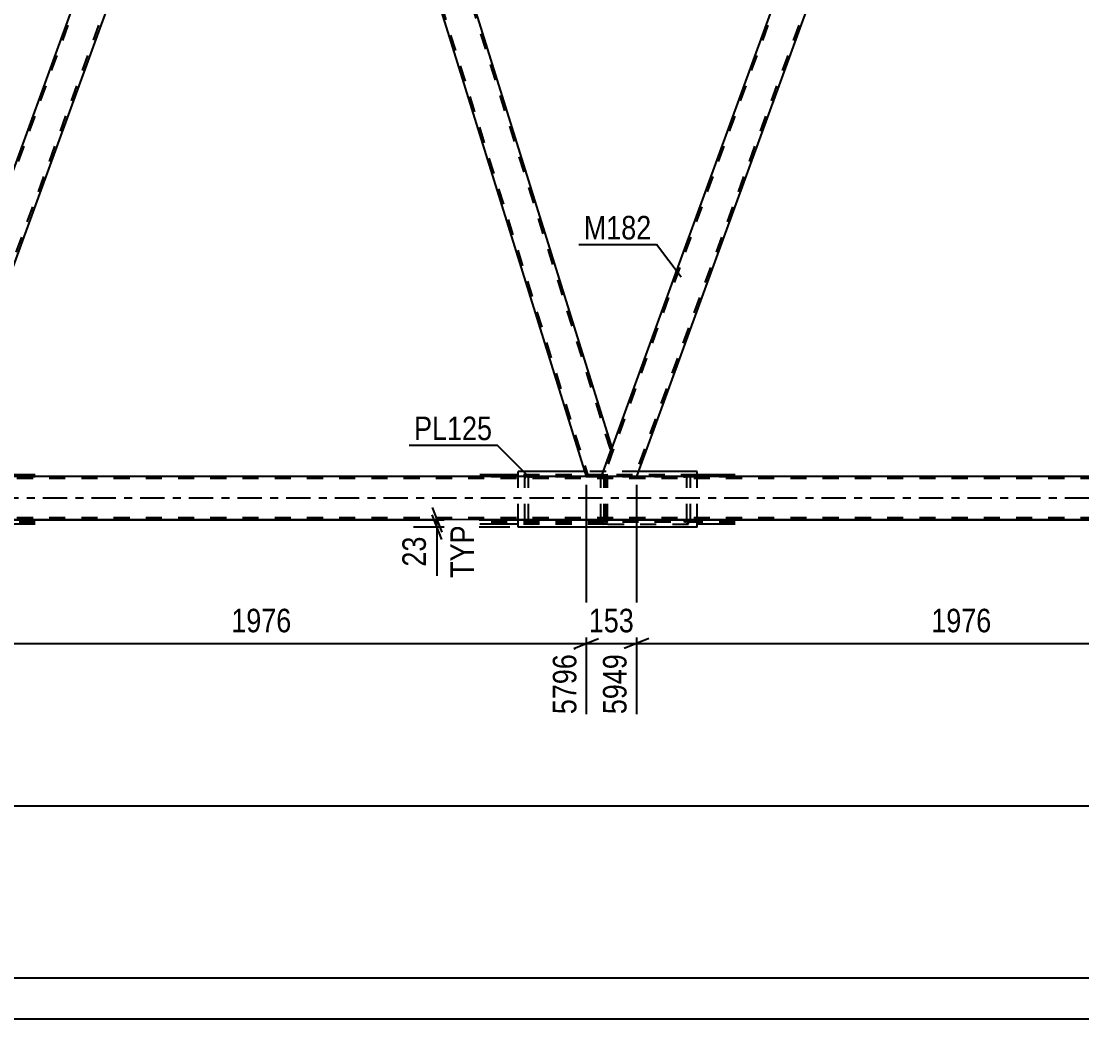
# Model space of a CAD drawing. Header units: millimetres. Extents: x -857 to 332, y -866 to -25.
# Drawn here: x -698.9 to -569.9, y -866.1 to -744.7 of the extents above; entities that cross this region are included whole.
import ezdxf

# ---------------------------------------------------------------- set-up
doc = ezdxf.new("R2010")
doc.units = ezdxf.units.MM
doc.linetypes.add('DXK_LINE_DOT2', pattern=[3.9198, 1.9599, -1.9599])
doc.linetypes.add('DXK_LINE_DOT3', pattern=[5.9187, 2.979, -0.9799, 0.9799, -0.9799])
doc.styles.add('Arial Narrow', font='ARIALN.TTF', dxfattribs={"height": 0.2})

# ---------------------------------------------------------------- blocks, each defined once
blk = doc.blocks.new('Unknown-570386455-1132')
at = {"color": 5, "linetype": 'Continuous'}
for p, q in [((-851.65, -861.05), (327.35, -861.05)), ((-856.65, -866.05), (332.35, -866.05))]:
    blk.add_line(p, q, dxfattribs=at)
blk = doc.blocks.new('Part-570386455-6531 - 6466')
at = {"color": 2, "linetype": 'Continuous'}
for p, q in [((-136.93, -800.06), (-818.58, -800.06)), ((-136.93, -805.34), (-818.58, -805.34))]:
    blk.add_line(p, q, dxfattribs=at)
at = {"color": 7, "linetype": 'DXK_LINE_DOT2'}
for p, q in [((-136.93, -800.3), (-818.58, -800.3)), ((-136.93, -805.1), (-818.58, -805.1))]:
    blk.add_line(p, q, dxfattribs=at)
at = {"color": 7, "linetype": 'DXK_LINE_DOT3'}
blk.add_line((-136.93, -802.7), (-818.58, -802.7), dxfattribs=at)
blk = doc.blocks.new('Part-570386455-6807 - 6466')
at = {"color": 7, "linetype": 'DXK_LINE_DOT2'}
for p, q in [((-583.96, -678.84), (-628.08, -800.06)), ((-580.21, -678.84), (-624.33, -800.06)), ((-579.95, -678.84), (-581.5, -683.09)), ((-627.07, -796.59), (-628.33, -800.06)), ((-624.08, -800.06), (-628.33, -800.06))]:
    blk.add_line(p, q, dxfattribs=at)
at = {"color": 2, "linetype": 'Continuous'}
for p, q in [((-584.21, -678.84), (-627.07, -796.59)), ((-584.21, -678.84), (-579.95, -678.84)), ((-581.5, -683.09), (-624.08, -800.06))]:
    blk.add_line(p, q, dxfattribs=at)
blk = doc.blocks.new('Part-570386455-6823 - 6466')
at = {"color": 2, "linetype": 'Continuous'}
for p, q in [((-579.95, -678.84), (-581.5, -683.09)), ((-578.64, -678.84), (-579.95, -678.84)), ((-578.64, -678.84), (-541.93, -796.59)), ((-581.5, -683.09), (-545.04, -800.06)), ((-543.2, -800.06), (-541.93, -796.59))]:
    blk.add_line(p, q, dxfattribs=at)
at = {"color": 7, "linetype": 'DXK_LINE_DOT2'}
for p, q in [((-578.89, -678.84), (-542.07, -796.96)), ((-544.79, -800.06), (-581.37, -682.72)), ((-541.93, -796.59), (-542.21, -797.33)), ((-545.04, -800.06), (-543.2, -800.06))]:
    blk.add_line(p, q, dxfattribs=at)
blk = doc.blocks.new('Part-570386455-6850 - 6466')
at = {"color": 2, "linetype": 'Continuous'}
for p, q in [((-665.09, -678.84), (-666.64, -683.09)), ((-663.77, -678.84), (-665.09, -678.84)), ((-663.77, -678.84), (-627.07, -796.59)), ((-666.64, -683.09), (-630.18, -800.06)), ((-628.33, -800.06), (-627.07, -796.59))]:
    blk.add_line(p, q, dxfattribs=at)
at = {"color": 7, "linetype": 'DXK_LINE_DOT2'}
for p, q in [((-664.02, -678.84), (-627.2, -796.96)), ((-666.5, -682.72), (-629.93, -800.06)), ((-627.07, -796.59), (-627.34, -797.33)), ((-630.18, -800.06), (-628.33, -800.06))]:
    blk.add_line(p, q, dxfattribs=at)
blk = doc.blocks.new('Part-570386455-6984 - 6466')
at = {"color": 7, "linetype": 'DXK_LINE_DOT2'}
for p, q in [((-628.35, -800.14), (-628.42, -800.32)), ((-628.42, -805.36), (-628.42, -800.32)), ((-627.98, -800.32), (-627.95, -800.23)), ((-627.98, -805.36), (-627.98, -800.32)), ((-627.54, -799.84), (-627.88, -799.88)), ((-627.71, -800.1), (-627.54, -800.08)), ((-616.7, -799.84), (-627.54, -799.84)), ((-612.06, -800.08), (-627.54, -800.08)), ((-618.04, -799.88), (-618.37, -799.84)), ((-618.37, -800.08), (-618.2, -800.1)), ((-617.97, -800.23), (-617.94, -800.32)), ((-617.94, -805.36), (-617.94, -800.32)), ((-617.5, -800.32), (-617.56, -800.14)), ((-617.5, -805.36), (-617.5, -800.32)), ((-628.42, -805.36), (-628.35, -805.55)), ((-627.95, -805.45), (-627.98, -805.36)), ((-627.88, -805.81), (-627.54, -805.84)), ((-627.54, -805.6), (-627.71, -805.58)), ((-612.06, -805.6), (-627.54, -805.6)), ((-627.54, -805.84), (-616.7, -805.84)), ((-618.2, -805.58), (-618.37, -805.6)), ((-618.37, -805.84), (-618.04, -805.81)), ((-617.94, -805.36), (-617.97, -805.45)), ((-617.56, -805.55), (-617.5, -805.36))]:
    blk.add_line(p, q, dxfattribs=at)
at = {"color": 2, "linetype": 'Continuous'}
for p, q in [((-612.06, -799.84), (-616.7, -799.84)), ((-612.06, -805.84), (-616.7, -805.84))]:
    blk.add_line(p, q, dxfattribs=at)
at = {"color": 7, "linetype": 'DXK_LINE_DOT2'}
for centre, radius, start, end in [((-627.64, -800.5), 0.409, 99.5182, 138.0638), ((-618.27, -800.5), 0.409, 41.9362, 80.4818), ((-618.17, -800.68), 0.817, 41.9362, 80.4818), ((-627.74, -805), 0.817, 221.9362, 260.4818), ((-627.64, -805.18), 0.409, 221.9362, 260.4818), ((-618.27, -805.18), 0.409, 279.5182, 318.0638), ((-618.17, -805), 0.817, 279.5182, 318.0638)]:
    blk.add_arc(centre, radius, start, end, dxfattribs=at)
blk = doc.blocks.new('Part-570386455-7005 - 6466')
at = {"color": 7, "linetype": 'DXK_LINE_DOT2'}
for p, q in [((-669.09, -678.84), (-713.21, -800.06)), ((-665.34, -678.84), (-709.47, -800.06)), ((-665.09, -678.84), (-666.64, -683.09)), ((-712.2, -796.59), (-713.47, -800.06)), ((-709.21, -800.06), (-713.47, -800.06))]:
    blk.add_line(p, q, dxfattribs=at)
at = {"color": 2, "linetype": 'Continuous'}
for p, q in [((-669.35, -678.84), (-712.2, -796.59)), ((-669.35, -678.84), (-665.09, -678.84)), ((-666.64, -683.09), (-709.21, -800.06))]:
    blk.add_line(p, q, dxfattribs=at)
blk = doc.blocks.new('Part-570386455-7009 - 6466')
at = {"color": 7, "linetype": 'DXK_LINE_DOT2'}
for p, q in [((-710.14, -805.84), (-710.14, -799.84)), ((-701.83, -799.84), (-710.14, -799.84)), ((-697.19, -800.08), (-710.14, -800.08)), ((-703.17, -799.88), (-703.51, -799.84)), ((-703.51, -800.08), (-703.34, -800.1)), ((-703.1, -800.23), (-703.07, -800.32)), ((-703.07, -805.36), (-703.07, -800.32)), ((-702.63, -800.32), (-702.7, -800.14)), ((-702.63, -805.36), (-702.63, -800.32)), ((-697.19, -805.6), (-710.14, -805.6)), ((-701.83, -805.84), (-710.14, -805.84)), ((-703.34, -805.58), (-703.51, -805.6)), ((-703.51, -805.84), (-703.17, -805.81)), ((-703.07, -805.36), (-703.1, -805.45)), ((-702.7, -805.55), (-702.63, -805.36))]:
    blk.add_line(p, q, dxfattribs=at)
at = {"color": 2, "linetype": 'Continuous'}
for p, q in [((-697.19, -799.84), (-701.83, -799.84)), ((-697.19, -805.84), (-701.83, -805.84))]:
    blk.add_line(p, q, dxfattribs=at)
at = {"color": 7, "linetype": 'DXK_LINE_DOT2'}
for centre, radius, start, end in [((-703.41, -800.5), 0.409, 41.9362, 80.4818), ((-703.31, -800.68), 0.817, 41.9362, 80.4818), ((-703.41, -805.18), 0.409, 279.5182, 318.0638), ((-703.31, -805), 0.817, 279.5182, 318.0638)]:
    blk.add_arc(centre, radius, start, end, dxfattribs=at)
blk = doc.blocks.new('Part-570386455-7011 - 6466')
at = {"color": 2, "linetype": 'Continuous'}
for p, q in [((-638.46, -799.84), (-643.1, -799.84)), ((-638.46, -805.84), (-643.1, -805.84))]:
    blk.add_line(p, q, dxfattribs=at)
at = {"color": 7, "linetype": 'DXK_LINE_DOT2'}
for p, q in [((-628.02, -800.08), (-643.1, -800.08)), ((-628.02, -799.84), (-638.46, -799.84)), ((-637.59, -800.14), (-637.66, -800.32)), ((-637.66, -805.36), (-637.66, -800.32)), ((-637.22, -800.32), (-637.19, -800.23)), ((-637.22, -805.36), (-637.22, -800.32)), ((-636.79, -799.84), (-637.12, -799.88)), ((-636.96, -800.1), (-636.79, -800.08)), ((-628.42, -800.08), (-628.42, -799.84)), ((-627.85, -799.88), (-628.02, -799.84)), ((-628.02, -800.08), (-627.93, -800.1)), ((-627.93, -800.1), (-627.86, -800.15)), ((-627.86, -800.15), (-627.81, -800.23)), ((-627.71, -799.98), (-627.85, -799.88)), ((-627.81, -800.23), (-627.8, -800.32)), ((-627.8, -805.36), (-627.8, -800.32)), ((-627.61, -800.14), (-627.71, -799.98)), ((-627.58, -800.32), (-627.61, -800.14)), ((-627.58, -805.36), (-627.58, -800.32)), ((-628.02, -805.6), (-643.1, -805.6)), ((-628.02, -805.84), (-638.46, -805.84)), ((-637.66, -805.36), (-637.59, -805.55)), ((-637.19, -805.45), (-637.22, -805.36)), ((-637.12, -805.81), (-636.79, -805.84)), ((-636.79, -805.6), (-636.96, -805.58)), ((-628.42, -805.84), (-628.42, -805.6)), ((-627.93, -805.58), (-628.02, -805.6)), ((-628.02, -805.84), (-627.85, -805.81)), ((-627.86, -805.53), (-627.93, -805.58)), ((-627.81, -805.45), (-627.86, -805.53)), ((-627.85, -805.81), (-627.71, -805.7)), ((-627.8, -805.36), (-627.81, -805.45)), ((-627.71, -805.7), (-627.61, -805.55)), ((-627.61, -805.55), (-627.58, -805.36))]:
    blk.add_line(p, q, dxfattribs=at)
for centre, radius, start, end in [((-636.99, -800.68), 0.817, 99.5182, 138.0638), ((-636.89, -800.5), 0.409, 99.5182, 138.0638), ((-636.99, -805), 0.817, 221.9362, 260.4818), ((-636.89, -805.18), 0.409, 221.9362, 260.4818)]:
    blk.add_arc(centre, radius, start, end, dxfattribs=at)
blk = doc.blocks.new('Part-570386455-7036 - 6466')
at = {"color": 2, "linetype": 'Continuous'}
for p, q in [((-630.37, -799.44), (-638.46, -799.44)), ((-638.46, -800.06), (-638.46, -799.44)), ((-616.7, -799.44), (-623.85, -799.44)), ((-616.7, -800.06), (-616.7, -799.44)), ((-638.46, -806.24), (-638.46, -805.34)), ((-616.7, -806.24), (-616.7, -805.34)), ((-616.7, -806.24), (-638.46, -806.24))]:
    blk.add_line(p, q, dxfattribs=at)
at = {"color": 7, "linetype": 'DXK_LINE_DOT2'}
for p, q in [((-623.85, -799.44), (-630.37, -799.44)), ((-638.46, -805.34), (-638.46, -800.06)), ((-616.7, -805.34), (-616.7, -800.06))]:
    blk.add_line(p, q, dxfattribs=at)
blk = doc.blocks.new('StraightDimension-570386455-7496 - 6466')
at = {"color": 7, "linetype": 'Continuous'}
blk.add_line((-732.99, -805.32), (-220.72, -805.32), dxfattribs=at)
blk = doc.blocks.new('StraightDimension-570386455-49468 - 6466')
at = {"color": 7, "linetype": 'Continuous'}
for p, q in [((-624.08, -801.06), (-624.08, -828.98)), ((-545.04, -801.06), (-545.04, -828.98)), ((-622.58, -819.77), (-625.58, -820.97)), ((-546.54, -820.97), (-543.54, -819.77)), ((-624.08, -820.37), (-545.04, -820.37))]:
    blk.add_line(p, q, dxfattribs=at)
at = {"color": 0}
blk.add_wipeout([(-580.3, -819.62), (-580.3, -815.42), (-588.82, -815.42), (-588.82, -819.62)], dxfattribs=at)
at = {"color": 3, "style": 'Arial Narrow'}
blk.add_text('1976', height=2.863, dxfattribs=at).set_placement((-588.22, -819.02))
at = {"color": 0, "linetype": 'Continuous'}
blk.add_wipeout([(-545.64, -821.07), (-549.84, -821.07), (-549.84, -829.58), (-545.64, -829.58)], dxfattribs=at)
at = {"color": 3, "linetype": 'Continuous', "style": 'Arial Narrow'}
blk.add_text('7925', height=2.863, rotation=90.0002, dxfattribs=at).set_placement((-546.24, -828.98))
blk = doc.blocks.new('StraightDimension-570386455-49470 - 6466')
at = {"color": 7, "linetype": 'Continuous'}
for p, q in [((-709.21, -801.06), (-709.21, -828.98)), ((-630.18, -801.06), (-630.18, -828.98)), ((-707.71, -819.77), (-710.71, -820.97)), ((-631.68, -820.97), (-628.68, -819.77)), ((-709.21, -820.37), (-630.18, -820.37))]:
    blk.add_line(p, q, dxfattribs=at)
at = {"color": 0}
blk.add_wipeout([(-665.44, -819.62), (-665.44, -815.42), (-673.95, -815.42), (-673.95, -819.62)], dxfattribs=at)
at = {"color": 3, "style": 'Arial Narrow'}
blk.add_text('1976', height=2.863, dxfattribs=at).set_placement((-673.35, -819.02))
at = {"color": 0, "linetype": 'Continuous'}
blk.add_wipeout([(-630.78, -821.07), (-634.98, -821.07), (-634.98, -829.58), (-630.78, -829.58)], dxfattribs=at)
at = {"color": 3, "linetype": 'Continuous', "style": 'Arial Narrow'}
blk.add_text('5796', height=2.863, rotation=90.0002, dxfattribs=at).set_placement((-631.38, -828.98))
blk = doc.blocks.new('StraightDimension-570386455-8273 - 6466')
at = {"color": 7, "linetype": 'Continuous'}
for p, q in [((-648.93, -803.84), (-647.73, -806.84)), ((-647.73, -807.74), (-648.93, -804.74)), ((-639.46, -805.34), (-651.18, -805.34)), ((-648.33, -806.24), (-648.33, -805.34)), ((-639.46, -806.24), (-651.18, -806.24)), ((-648.33, -806.24), (-648.33, -812.15)), ((-648.33, -806.24), (-648.33, -812.15))]:
    blk.add_line(p, q, dxfattribs=at)
at = {"color": 0, "linetype": 'Continuous'}
blk.add_wipeout([(-643.23, -805.4), (-647.43, -805.4), (-647.43, -812.99), (-643.23, -812.99)], dxfattribs=at)
at = {"color": 0}
blk.add_wipeout([(-649.08, -806.77), (-653.28, -806.77), (-653.28, -811.62), (-649.08, -811.62)], dxfattribs=at)
at = {"color": 3, "linetype": 'Continuous', "style": 'Arial Narrow'}
blk.add_text('TYP', height=2.863, rotation=90.0002, dxfattribs=at).set_placement((-643.83, -812.39))
at = {"color": 3, "style": 'Arial Narrow'}
blk.add_text('23', height=2.863, rotation=90.0002, dxfattribs=at).set_placement((-649.68, -811.02))
blk = doc.blocks.new('StraightDimension-570386455-49469 - 6466')
at = {"color": 7, "linetype": 'Continuous'}
for p, q in [((-630.18, -801.06), (-630.18, -828.98)), ((-624.08, -801.06), (-624.08, -828.98)), ((-631.68, -820.97), (-628.68, -819.77)), ((-622.58, -819.77), (-625.58, -820.97)), ((-630.18, -820.37), (-624.08, -820.37))]:
    blk.add_line(p, q, dxfattribs=at)
at = {"color": 0}
blk.add_wipeout([(-623.78, -819.62), (-623.78, -815.42), (-630.47, -815.42), (-630.47, -819.62)], dxfattribs=at)
at = {"color": 0, "linetype": 'Continuous'}
blk.add_wipeout([(-624.68, -821.07), (-628.88, -821.07), (-628.88, -829.58), (-624.68, -829.58)], dxfattribs=at)
at = {"color": 3, "style": 'Arial Narrow'}
blk.add_text('153', height=2.863, dxfattribs=at).set_placement((-629.87, -819.02))
at = {"color": 3, "linetype": 'Continuous', "style": 'Arial Narrow'}
blk.add_text('5949', height=2.863, rotation=90.0002, dxfattribs=at).set_placement((-625.28, -828.98))
blk = doc.blocks.new('StraightDimension-570386455-49766 - 6466')
at = {"color": 7, "linetype": 'Continuous'}
blk.add_line((-827.84, -840.14), (-98.26, -840.14), dxfattribs=at)
blk = doc.blocks.new('Mark-570386455-6803 - 6466')
at = {"color": 0}
blk.add_wipeout([(-622.25, -771.21), (-622.25, -768.21), (-630.48, -768.21), (-630.48, -771.21)], dxfattribs=at)
blk.add_wipeout([(-622.25, -771.21), (-622.25, -768.21), (-630.48, -768.21), (-630.48, -771.21)], dxfattribs=at)
at = {"color": 30, "linetype": 'Continuous'}
for p in [(-631.08, -771.81), (-618.64, -775.81)]:
    blk.add_line(p, (-621.65, -771.81), dxfattribs=at)
at = {"color": 3, "style": 'Arial Narrow'}
blk.add_text('M182', height=2.863, dxfattribs=at).set_placement((-630.48, -771.21))
blk = doc.blocks.new('Mark-570386455-7032 - 6466')
at = {"color": 0}
blk.add_wipeout([(-641.61, -795.63), (-641.61, -792.63), (-651.12, -792.63), (-651.12, -795.63)], dxfattribs=at)
blk.add_wipeout([(-641.61, -795.63), (-641.61, -792.63), (-651.12, -792.63), (-651.12, -795.63)], dxfattribs=at)
at = {"color": 30, "linetype": 'Continuous'}
for p in [(-651.72, -796.23), (-637.48, -799.76)]:
    blk.add_line(p, (-641.01, -796.23), dxfattribs=at)
at = {"color": 3, "style": 'Arial Narrow'}
blk.add_text('PL125', height=2.863, dxfattribs=at).set_placement((-651.12, -795.63))

msp = doc.modelspace()

# ---------------------------------------------------------------- block references
for name in ['Unknown-570386455-1132', 'Part-570386455-7005 - 6466', 'Part-570386455-6850 - 6466', 'Part-570386455-6807 - 6466', 'Part-570386455-6823 - 6466', 'Part-570386455-7036 - 6466', 'Part-570386455-6531 - 6466', 'Part-570386455-7009 - 6466', 'Part-570386455-7011 - 6466', 'Part-570386455-6984 - 6466']:
    msp.add_blockref(name, (0, 0))

# ---------------------------------------------------------------- next in the draw order: block references
msp.add_blockref('StraightDimension-570386455-7496 - 6466', (0, 0))

# ---------------------------------------------------------------- next in the draw order: block references
for name in ['StraightDimension-570386455-49470 - 6466', 'StraightDimension-570386455-49468 - 6466']:
    msp.add_blockref(name, (0, 0))

# ---------------------------------------------------------------- next in the draw order: block references
for name in ['StraightDimension-570386455-49469 - 6466', 'StraightDimension-570386455-8273 - 6466']:
    msp.add_blockref(name, (0, 0))

# ---------------------------------------------------------------- next in the draw order: block references
msp.add_blockref('StraightDimension-570386455-49766 - 6466', (0, 0))

# ---------------------------------------------------------------- next in the draw order: block references
for name in ['Mark-570386455-6803 - 6466', 'Mark-570386455-7032 - 6466']:
    msp.add_blockref(name, (0, 0))

doc.saveas('drawing.dxf')
